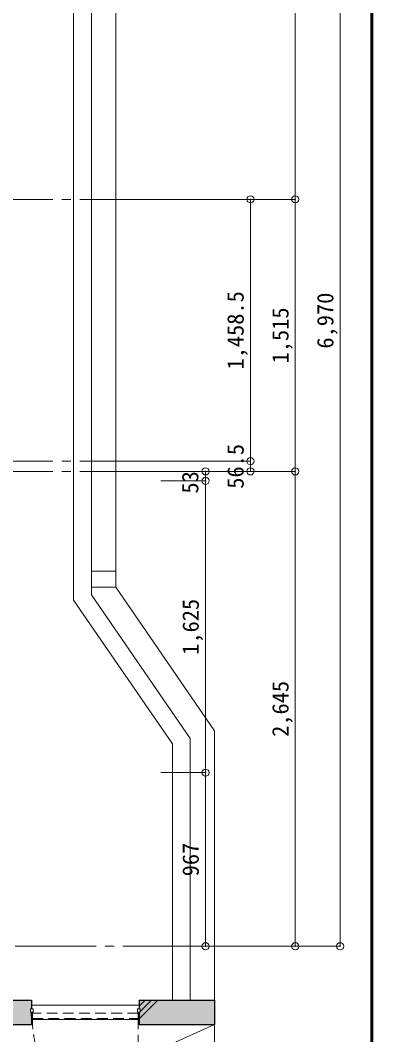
# Model space of a CAD drawing. Units: millimetres at full size, sheet at 1:50. Extents: x -9674 to 9699, y -6794 to 6791.
# Drawn here: x 7735 to 9699, y -3401 to 2249 of the extents above; entities that cross this region are included whole.
import ezdxf
from ezdxf.enums import TextEntityAlignment as Align

# ---------------------------------------------------------------- set-up
doc = ezdxf.new("R2010")
doc.units = ezdxf.units.MM
doc.header["$LTSCALE"] = 50
doc.header["$PDMODE"] = 32
doc.header["$PDSIZE"] = 40
doc.linetypes.add('CHAIN2', pattern=[12, 9, -1, 1, -1])
doc.linetypes.add('DASHED1', pattern=[1.8, 1.2, -0.6])
for name, color, linetype, lineweight in [('0-0_図面枠', 7, 'Continuous', 9), ('1-0_芯', 7, 'CHAIN2', 9), ('1-1_躯体', 2, 'Continuous', 25), ('1-3_建具', 3, 'Continuous', 18), ('1-6_ﾊﾞﾙｺﾆｰ・階段', 7, 'Continuous', 9), ('1-8_ハッチ', 4, 'Continuous', 9), ('1-B_寸法', 7, 'Continuous', 9)]:
    doc.layers.add(name, color=color, linetype=linetype, lineweight=lineweight)
doc.layers.add('4-0', color=1, linetype='Continuous')
doc.styles.add('ＭＳ ゴシック', font='')
doc.styles.get('ＭＳ ゴシック').set_extended_font_data('MS Gothic')

msp = doc.modelspace()

# ---------------------------------------------------------------- linework, layer by layer
at = {"layer": '0-0_図面枠'}
for p, q in [((9688.35, -6783.35), (9688.35, 6780.85)), ((9690.11, -6785.11), (9690.11, 6782.61)), ((9691.87, -6786.88), (9691.87, 6784.38)), ((9693.64, 6786.14), (9693.64, -6788.64)), ((9695.4, -6790.4), (9695.4, 6787.9)), ((9697.16, -6792.16), (9697.16, 6789.66))]:
    msp.add_line(p, q, dxfattribs=at)
msp.add_lwpolyline([(9698.92, -6793.93), (9698.92, 6791.43), (-9673.92, 6791.43)], dxfattribs=at)
at = {"layer": '1-0_芯'}
for p, q in [((8517.5, 1251.86), (2217.5, 1251.86)), ((8517.5, -206.64), (5647.5, -206.64)), ((8517.5, -263.14), (2687.5, -263.14)), ((-8492.5, -2908.14), (8517.5, -2908.14))]:
    msp.add_line(p, q, dxfattribs=at)
at = {"layer": '1-1_躯体'}
for p, q in [((8397.5, -3208.14), (8817.5, -3208.14)), ((8397.5, -3208.14), (8397.5, -3255.64)), ((8817.5, -3208.14), (8817.5, -3343.14)), ((7797.5, -3275.64), (7797.5, -3343.14)), ((6557.5, -3343.14), (7797.5, -3343.14))]:
    msp.add_line(p, q, dxfattribs=at)
for points in [[(6807.5, -3208.14), (7797.5, -3208.14), (7797.5, -3255.64)], [(8397.5, -3275.64), (8397.5, -3343.14), (8817.5, -3343.14)]]:
    msp.add_lwpolyline(points, dxfattribs=at)
at = {"layer": '1-3_建具', "color": 7, "lineweight": 9}
for p, q in [((7792.5, -3255.64), (7807.5, -3255.64)), ((7792.5, -3275.64), (7792.5, -3255.64)), ((7807.5, -3275.64), (7792.5, -3275.64)), ((7797.5, -3235.64), (8397.5, -3235.64)), ((7807.5, -3255.64), (7807.5, -3275.64)), ((8397.5, -3315.64), (7797.5, -3315.64))]:
    msp.add_line(p, q, dxfattribs=at)
at = {"layer": '1-3_建具', "color": 7, "linetype": 'DASHED1', "lineweight": 9}
for p, q in [((8392.5, -3280.64), (7802.5, -3280.64)), ((7802.5, -3280.64), (7802.5, -3310.64)), ((7802.5, -3310.64), (8392.5, -3310.64)), ((8392.5, -3310.64), (8392.5, -3280.64)), ((8392.5, -3310.64), (8392.5, -3900.64))]:
    msp.add_line(p, q, dxfattribs=at)
at = {"layer": '1-3_建具', "color": 7, "lineweight": 9}
msp.add_lwpolyline([(8387.5, -3275.64), (8387.5, -3255.64), (8402.5, -3255.64), (8402.5, -3275.64)], close=True, dxfattribs=at)
at = {"layer": '1-3_建具', "color": 7, "linetype": 'DASHED1', "lineweight": 9}
msp.add_arc((8392.5, -3310.64), 590, 180, 270, dxfattribs=at)
at = {"layer": '1-6_ﾊﾞﾙｺﾆｰ・階段', "color": 4}
for p, q in [((8032.5, 4961.86), (8032.5, -981.13)), ((8582.5, -1781.13), (8032.5, -981.13)), ((8582.5, -1781.13), (8582.5, -3208.14))]:
    msp.add_line(p, q, dxfattribs=at)
at = {"layer": '1-6_ﾊﾞﾙｺﾆｰ・階段'}
for p, q in [((8132.5, 3761.86), (8132.5, -950.07)), ((8267.5, 3761.86), (8267.5, -908.14)), ((8132.5, -818.14), (8267.5, -818.14)), ((8132.5, -908.14), (8267.5, -908.14)), ((8682.5, -1750.07), (8132.5, -950.07)), ((8817.5, -1708.14), (8267.5, -908.14)), ((8682.5, -1750.07), (8682.5, -3208.14)), ((8817.5, -1708.14), (8817.5, -3208.14)), ((8817.5, -3343.14), (8562.5, -3458.14)), ((8817.5, -3343.14), (8817.5, -4108.14))]:
    msp.add_line(p, q, dxfattribs=at)
at = {"layer": '1-8_ハッチ'}
for p, q in [((8397.5, -3241.7), (8431.06, -3208.14)), ((8397.5, -3312.41), (8501.77, -3208.14)), ((8402.5, -3272.06), (8466.41, -3208.14))]:
    msp.add_line(p, q, dxfattribs=at)
at = {"layer": '1-B_寸法'}
for p, q in [((9267.5, 4061.86), (9267.5, 1251.86)), ((9517.5, -2908.14), (9517.5, 4061.86)), ((8517.5, 1251.86), (9267.5, 1251.86)), ((9017.5, -206.64), (9017.5, 1251.86)), ((9267.5, 1251.86), (9267.5, -263.14)), ((8517.5, -206.64), (9017.5, -206.64)), ((9017.5, -263.14), (9017.5, -206.64)), ((8517.5, -263.14), (9267.5, -263.14)), ((8767.5, -316.14), (8767.5, -263.14)), ((9267.5, -263.14), (9267.5, -2908.14)), ((8767.5, -316.14), (8517.5, -316.14)), ((8767.5, -1941.14), (8767.5, -316.14)), ((8767.5, -1941.14), (8517.5, -1941.14)), ((8767.5, -2908.14), (8767.5, -1941.14)), ((9517.5, -2908.14), (8517.5, -2908.14))]:
    msp.add_line(p, q, dxfattribs=at)
at = {"layer": '1-B_寸法', "color": 3}
for p in [(9017.5, 1251.86), (9267.5, 1251.86), (9017.5, -206.64), (8767.5, -263.14), (9017.5, -263.14), (9267.5, -263.14), (8767.5, -316.14), (8767.5, -1941.14), (8767.5, -2908.14), (9267.5, -2908.14), (9517.5, -2908.14)]:
    msp.add_point(p, dxfattribs=at)
at = {"layer": '4-0'}
for points in [[(7792.5, -3255.64), (7792.5, -3275.64), (6807.5, -3208.14), (6557.5, -3343.14)], [(7797.5, -3255.64), (7797.5, -3208.14), (6807.5, -3208.14)], [(8397.5, -3208.14), (8397.5, -3255.64), (8402.5, -3255.64)], [(8817.5, -3343.14), (8817.5, -3208.14), (8397.5, -3208.14)], [(8817.5, -3343.14), (8397.5, -3208.14), (8402.5, -3255.64)], [(6557.5, -3343.14), (7797.5, -3343.14), (7792.5, -3275.64)], [(7797.5, -3343.14), (7797.5, -3275.64), (7792.5, -3275.64)], [(8397.5, -3275.64), (8397.5, -3343.14), (8817.5, -3343.14)], [(8817.5, -3343.14), (8402.5, -3275.64), (8397.5, -3275.64)], [(8817.5, -3343.14), (8402.5, -3255.64), (8402.5, -3275.64)]]:
    msp.add_solid(points, dxfattribs=at)

# ---------------------------------------------------------------- texts
at = {"layer": '1-B_寸法', "style": 'ＭＳ ゴシック'}
for s, p in [('1,458.5', (9007.5, 303.86)), ('6,970', (9507.5, 420.61)), ('1,515', (9257.5, 338.11)), ('56.5', (9007.5, -359.89)), ('53', (8754.96, -386.8)), ('1,625', (8757.5, -1284.89)), ('2,645', (9257.5, -1741.89)), ('967', (8757.5, -2518.39))]:
    msp.add_text(s, height=91.64, rotation=90, dxfattribs=at).set_placement(p, align=Align.BOTTOM_LEFT)

doc.saveas('drawing.dxf')
